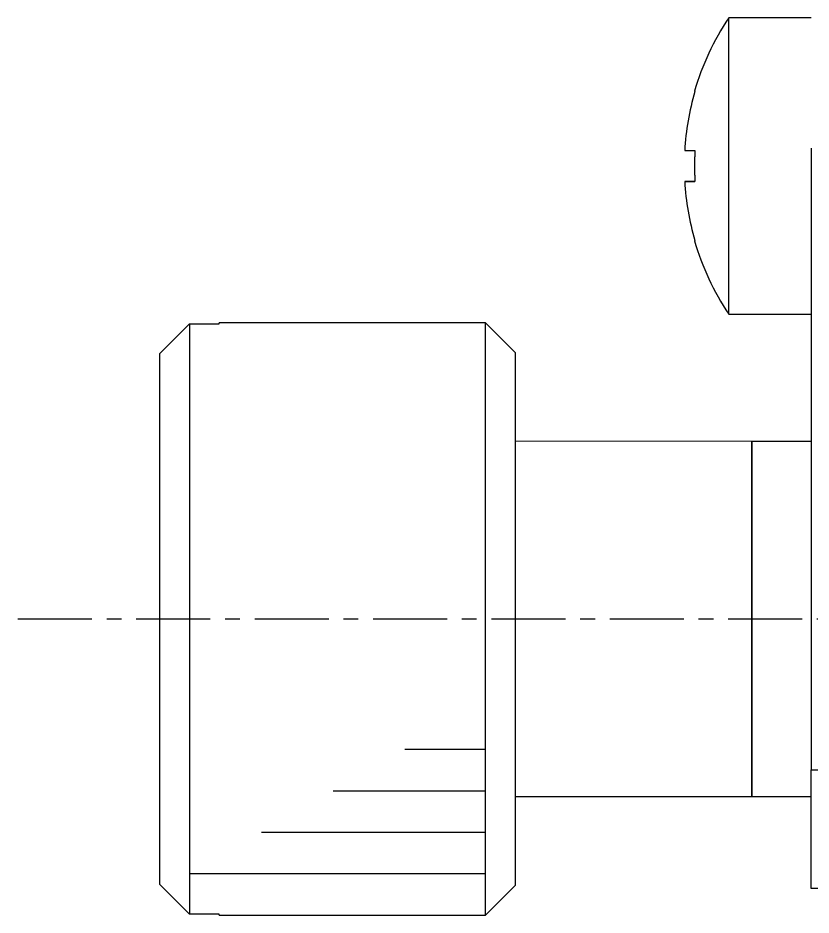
# Model space of a CAD drawing. Extents: x 97 to 299, y 65 to 330.
# Drawn here: x 98.28 to 111.68, y 233.92 to 249.07 of the extents above; entities that cross this region are included whole.
import ezdxf

# ---------------------------------------------------------------- set-up
doc = ezdxf.new("R2010")
doc.units = 0
doc.linetypes.add('CENTER', pattern=[2, 1.25, -0.25, 0.25, -0.25])
doc.layers.get('0').update_dxf_attribs({"linetype": 'CONTINUOUS'})
doc.layers.add('CENTER', color=1, linetype='CENTER')

# ---------------------------------------------------------------- blocks, each defined once
blk = doc.blocks.new('AID1416')
at = {"color": 3, "linetype": 'CONTINUOUS'}
for p, q in [((138.0717629999998, 215.6212049999998), (139.4345629999999, 215.6211789999999)), ((136.8593679999999, 214.9212279999999), (139.4345629999999, 214.9211789999998)), ((135.6469719999998, 214.2212509999999), (139.4345629999999, 214.221179)), ((134.4345759999999, 213.521274), (139.4345629999999, 213.521179))]:
    blk.add_line(p, q, dxfattribs=at)
at = {"color": 7, "linetype": 'CONTINUOUS'}
blk.add_line((134.9345629999999, 212.821265), (139.4345629999999, 212.8211789999999), dxfattribs=at)

msp = doc.modelspace()

# ---------------------------------------------------------------- linework, layer by layer
at = {"color": 7, "linetype": 'CONTINUOUS'}
for p, q in [((110.2848321141215, 244.0669706971279), (110.2849271141215, 249.066970697128)), ((111.6765851141215, 249.066944697128), (110.2849271141215, 249.066970697128)), ((109.7071261141215, 247.8289146971281), (109.7139811141216, 247.825570697128)), ((109.5415901141215, 246.826984697128), (109.7139621141215, 246.8269816971281)), ((111.6765431141215, 246.8669446971279), (111.6763431141216, 236.3669446971279)), ((109.5415801141215, 246.306984697128), (109.7139521141216, 246.3069816971279)), ((109.7139521141216, 246.3069816971279), (109.5415801141215, 246.306984697128)), ((109.7139331141215, 245.3083916971281), (109.7070781141215, 245.3050486971279)), ((109.7139331141215, 245.3083916971281), (109.7070781141215, 245.3050486971279)), ((110.2848321141215, 244.0669706971279), (111.6764901141215, 244.0669446971281)), ((106.1764871141215, 243.917048697128), (101.6764871141215, 243.9171346971279)), ((101.6764871141215, 243.901108697128), (101.6764871141215, 243.9171346971279)), ((106.1762971141215, 233.9170486971279), (106.1764871141215, 243.917048697128)), ((106.6764771141216, 243.4170396971281), (106.1764871141215, 243.917048697128)), ((100.6764771141215, 243.3993406971279), (101.1764871141215, 243.9011186971281)), ((101.1764871141215, 243.9011186971281), (101.1762971141215, 233.9331696971279)), ((101.1764871141215, 243.9011186971281), (101.6764871141215, 243.901108697128)), ((100.6763071141215, 234.4349666971281), (100.6764771141215, 243.3993406971279)), ((106.6764771141216, 243.4170396971281), (106.6763061141215, 234.4170396971281)), ((110.6764491141216, 241.9169636971279), (106.6764491141215, 241.9170396971281)), ((110.6764491141216, 241.9169636971279), (110.6763351141215, 235.9169636971279)), ((110.6763351141215, 235.9169636971279), (110.6764491141216, 241.9169636971279)), ((111.6764491141216, 241.9169446971281), (110.6764491141216, 241.9169636971279)), ((111.6763051141215, 234.3669446971279), (111.6763431141216, 236.3669446971279)), ((106.6763351141215, 235.917039697128), (110.6763351141215, 235.9169636971279)), ((110.6763351141215, 235.9169636971279), (111.6763351141215, 235.916944697128)), ((101.1762971141215, 233.9331696971279), (100.6763071141215, 234.4349666971281)), ((106.1762971141215, 233.9170486971279), (106.6763061141215, 234.4170396971281)), ((111.9763051141215, 234.3669386971279), (111.6763051141215, 234.3669446971279)), ((101.6762971141216, 233.933159697128), (101.1762971141215, 233.9331696971279)), ((101.6762971141216, 233.917134697128), (101.6762971141216, 233.933159697128))]:
    msp.add_line(p, q, dxfattribs=at)
at = {"color": 9, "linetype": 'CONTINUOUS'}
msp.add_line((111.6763431141216, 236.3669446971279), (111.9763431141215, 236.3669386971279), dxfattribs=at)
at = {"color": 7, "linetype": 'CONTINUOUS'}
msp.add_polyline3d([(109.714, 246.8269999999999, 0), (109.714, 246.8229999999999, 0), (109.714, 246.819, 0), (109.7129999999999, 246.815, 0), (109.7129999999999, 246.8109999999999, 0), (109.7129999999999, 246.807, 0), (109.7129999999999, 246.803, 0), (109.7129999999999, 246.7989999999999, 0), (109.712, 246.795, 0), (109.712, 246.7899999999999, 0), (109.712, 246.7859999999999, 0), (109.712, 246.782, 0), (109.712, 246.7779999999999, 0), (109.711, 246.774, 0), (109.711, 246.77, 0), (109.711, 246.7659999999999, 0), (109.711, 246.762, 0), (109.711, 246.7579999999999, 0), (109.711, 246.754, 0), (109.7099999999999, 246.75, 0), (109.7099999999999, 246.7459999999999, 0), (109.7099999999999, 246.742, 0), (109.7099999999999, 246.7379999999999, 0), (109.7099999999999, 246.734, 0), (109.7099999999999, 246.7299999999999, 0), (109.7099999999999, 246.7249999999999, 0), (109.7099999999999, 246.7209999999999, 0), (109.709, 246.717, 0), (109.709, 246.713, 0), (109.709, 246.709, 0), (109.709, 246.7049999999999, 0), (109.709, 246.701, 0), (109.709, 246.6969999999999, 0), (109.709, 246.693, 0), (109.709, 246.689, 0), (109.709, 246.6849999999999, 0), (109.708, 246.6809999999999, 0), (109.708, 246.677, 0), (109.708, 246.673, 0), (109.708, 246.669, 0), (109.708, 246.665, 0), (109.708, 246.66, 0), (109.708, 246.6559999999999, 0), (109.708, 246.652, 0), (109.708, 246.648, 0), (109.708, 246.6439999999999, 0), (109.708, 246.6399999999999, 0), (109.708, 246.6359999999999, 0), (109.708, 246.632, 0), (109.707, 246.6279999999999, 0), (109.707, 246.624, 0), (109.707, 246.62, 0), (109.707, 246.6159999999999, 0), (109.707, 246.612, 0), (109.707, 246.608, 0), (109.707, 246.604, 0), (109.707, 246.599, 0), (109.707, 246.5949999999999, 0), (109.707, 246.591, 0), (109.707, 246.587, 0), (109.707, 246.5829999999999, 0), (109.707, 246.579, 0), (109.707, 246.5749999999999, 0), (109.707, 246.571, 0), (109.707, 246.567, 0), (109.707, 246.5629999999999, 0), (109.707, 246.559, 0), (109.707, 246.5549999999999, 0), (109.707, 246.551, 0), (109.707, 246.5469999999999, 0), (109.707, 246.543, 0), (109.707, 246.539, 0), (109.707, 246.534, 0), (109.707, 246.53, 0), (109.707, 246.5259999999999, 0), (109.707, 246.522, 0), (109.707, 246.518, 0), (109.707, 246.514, 0), (109.707, 246.51, 0), (109.707, 246.5059999999999, 0), (109.708, 246.5019999999999, 0), (109.708, 246.498, 0), (109.708, 246.494, 0), (109.708, 246.49, 0), (109.708, 246.4859999999999, 0), (109.708, 246.482, 0), (109.708, 246.4779999999999, 0), (109.708, 246.4729999999999, 0), (109.708, 246.469, 0), (109.708, 246.465, 0), (109.708, 246.4609999999999, 0), (109.708, 246.457, 0), (109.708, 246.4529999999999, 0), (109.709, 246.449, 0), (109.709, 246.4449999999999, 0), (109.709, 246.4409999999999, 0), (109.709, 246.437, 0), (109.709, 246.4329999999999, 0), (109.709, 246.429, 0), (109.709, 246.425, 0), (109.709, 246.421, 0), (109.709, 246.417, 0), (109.7099999999999, 246.4129999999999, 0), (109.7099999999999, 246.408, 0), (109.7099999999999, 246.404, 0), (109.7099999999999, 246.3999999999999, 0), (109.7099999999999, 246.3959999999999, 0), (109.7099999999999, 246.3919999999999, 0), (109.7099999999999, 246.388, 0), (109.7099999999999, 246.384, 0), (109.711, 246.3799999999999, 0), (109.711, 246.3759999999999, 0), (109.711, 246.372, 0), (109.711, 246.368, 0), (109.711, 246.364, 0), (109.711, 246.36, 0), (109.712, 246.356, 0), (109.712, 246.3519999999999, 0), (109.712, 246.348, 0), (109.712, 246.344, 0), (109.712, 246.339, 0), (109.7129999999999, 246.335, 0), (109.7129999999999, 246.3309999999999, 0), (109.7129999999999, 246.327, 0), (109.7129999999999, 246.3229999999999, 0), (109.7129999999999, 246.319, 0), (109.714, 246.315, 0), (109.714, 246.3109999999999, 0), (109.714, 246.307, 0)], dxfattribs=at)
for radius, start, end in [(4.5, 146.2499230000003, 163.7130680000003), (4.492483, 163.7294809999999, 176.6810949999998), (4.492483, 183.3167269999997, 196.268341), (4.5, 196.284754, 213.7479000000003)]:
    msp.add_arc((114.0265371141216, 246.5668996971279), radius, start, end, dxfattribs=at)
at = {"layer": 'CENTER', "color": 1, "linetype": 'CENTER'}
msp.add_line((98.27639211412165, 238.9171986971279), (112.0763921141215, 238.9169366971279), dxfattribs=at)

# ---------------------------------------------------------------- block references
msp.add_blockref('AID1416', (-33.25826588587835, 21.09586969712808))

doc.saveas('drawing.dxf')
